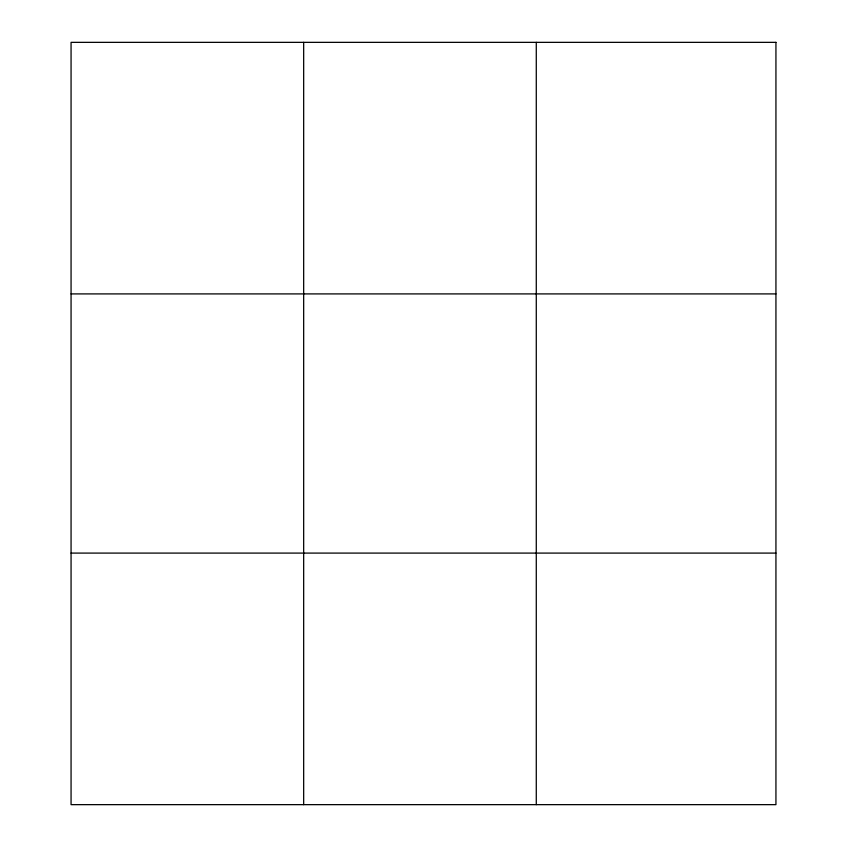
<?xml version="1.0" encoding="UTF-8"?>
<svg xmlns="http://www.w3.org/2000/svg" width="847" height="847" viewBox="0 0 847 847"><rect width="100%" height="100%" fill="white"/><g stroke="black" fill="none" stroke-linecap="round" stroke-linejoin="round"><path stroke-width="1.27" d="M303.671 804.65L303.671 42.35M536.278 804.65L536.278 42.35M71.063 293.909L775.937 293.909M71.063 553.091L775.937 553.091M775.937 42.35L775.937 804.65L71.063 804.65L71.063 42.35L775.937 42.35"/></g></svg>
